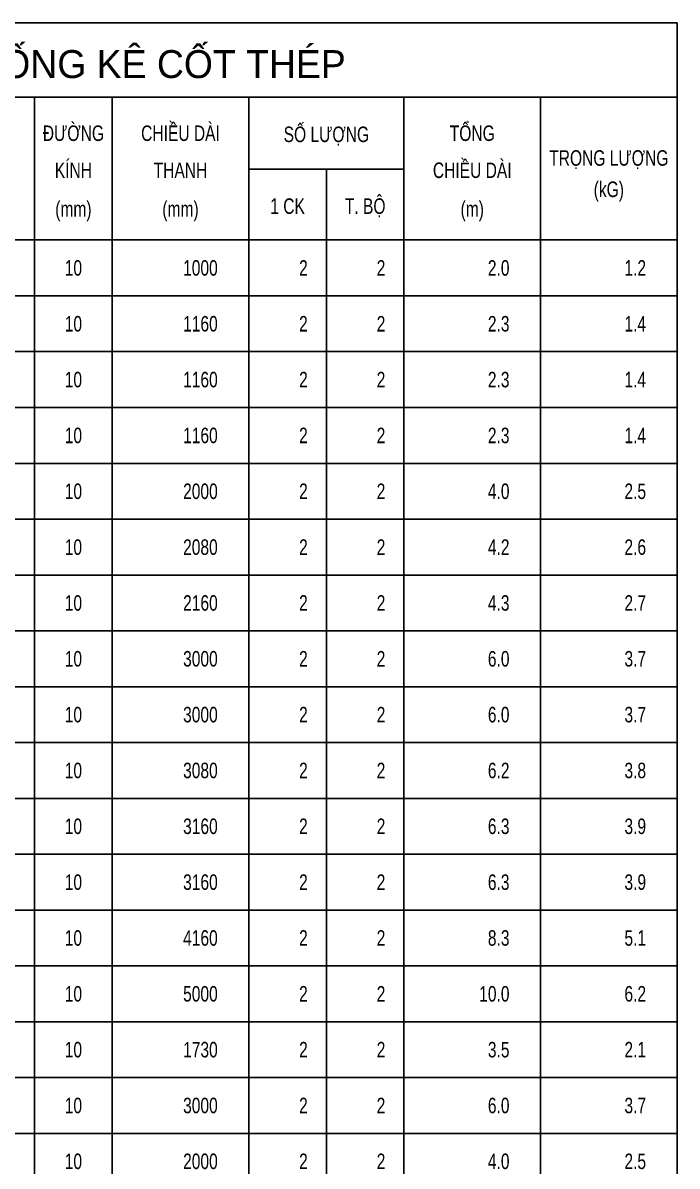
# Model space of a CAD drawing. Header units: inches. Extents: x -3538 to 66114, y -2541134 to 4288.
# Drawn here: x -1111 to -1005.7, y 259.5 to 443.8 of the extents above; entities that cross this region are included whole.
import ezdxf
from ezdxf.enums import TextEntityAlignment as Align

# ---------------------------------------------------------------- set-up
doc = ezdxf.new("R2010")
doc.units = ezdxf.units.IN
doc.header["$MEASUREMENT"] = 0
for name, color, linetype in [('KCS_TEXT_TK', 2, 'Continuous'), ('KCS_THONGKE', 5, 'Continuous'), ('KCS_THONGKE_THIN', 5, 'Continuous')]:
    doc.layers.add(name, color=color, linetype=linetype)
doc.styles.add('KCS_BIGTEXT', font='3t-unicode.shx', dxfattribs={"width": 0.75})
doc.styles.add('KCS_SMTEXT', font='3t-unicode.shx', dxfattribs={"width": 0.7})

# ---------------------------------------------------------------- blocks, each defined once
blk = doc.blocks.new('TK_2')
at = {"layer": 'KCS_TEXT_TK'}
for p, q in [((70.5, 0), (70.5, 9)), ((83, 0), (83, 9)), ((105, 0), (105, 9)), ((117.5, 0), (117.5, 9)), ((130, 0), (130, 9)), ((152, 0), (152, 9)), ((174, 0), (174, 9))]:
    blk.add_line(p, q, dxfattribs=at)
at = {"layer": 'KCS_THONGKE'}
blk.add_line((0, 0), (174, 0), dxfattribs=at)
at = {"layer": 'KCS_TEXT_TK', "style": 'KCS_SMTEXT', "width": 0.75}
for tag, p in [('SH', (5, 4.5)), ('L2', (40.25, 4.5)), ('DK', (76.75, 4.5))]:
    blk.add_attdef(tag, text='', height=2.5, dxfattribs=at).set_placement(p, align=Align.MIDDLE)
for tag, p in [('DAI', (100, 4.5)), ('SL1', (114.5, 4.5)), ('SLA', (127, 4.5)), ('DT', (147, 4.5)), ('TL', (169, 4.5))]:
    blk.add_attdef(tag, text='', height=2.5, dxfattribs=at).set_placement(p, align=Align.MIDDLE_RIGHT)
blk = doc.blocks.new('TK_3')
at = {"layer": 'KCS_TEXT_TK'}
for p, q in [((70.5, 0), (70.5, 9)), ((83, 0), (83, 9)), ((105, 0), (105, 9)), ((117.5, 0), (117.5, 9)), ((130, 0), (130, 9)), ((152, 0), (152, 9)), ((174, 0), (174, 9))]:
    blk.add_line(p, q, dxfattribs=at)
at = {"layer": 'KCS_THONGKE'}
blk.add_line((174, 0), (0, 0), dxfattribs=at)
at = {"layer": 'KCS_TEXT_TK', "style": 'KCS_SMTEXT', "width": 0.75}
for tag, p in [('SH', (5, 4.5)), ('M', (20.67, 6)), ('M', (59.83, 6)), ('DK', (76.75, 4.5)), ('L2', (40.25, 4.08))]:
    blk.add_attdef(tag, text='', height=2.5, dxfattribs=at).set_placement(p, align=Align.MIDDLE)
for tag, p in [('DAI', (100, 4.5)), ('SL1', (114.5, 4.5)), ('SLA', (127, 4.5)), ('DT', (147, 4.5)), ('TL', (169, 4.5))]:
    blk.add_attdef(tag, text='', height=2.5, dxfattribs=at).set_placement(p, align=Align.MIDDLE_RIGHT)
blk = doc.blocks.new('TK_4')
at = {"layer": 'KCS_TEXT_TK'}
for p, q in [((70.5, 0), (70.5, 9)), ((83, 0), (83, 9)), ((105, 0), (105, 9)), ((117.5, 0), (117.5, 9)), ((130, 0), (130, 9)), ((152, 0), (152, 9)), ((174, 0), (174, 9))]:
    blk.add_line(p, q, dxfattribs=at)
at = {"layer": 'KCS_THONGKE'}
blk.add_line((0, 0), (174, 0), dxfattribs=at)
at = {"layer": 'KCS_TEXT_TK', "style": 'KCS_SMTEXT', "width": 0.75}
for tag, p in [('SH', (5, 4.5)), ('M', (29.67, 6)), ('L2', (40.25, 4.5)), ('M', (50.83, 6)), ('DK', (76.75, 4.5))]:
    blk.add_attdef(tag, text='', height=2.5, dxfattribs=at).set_placement(p, align=Align.MIDDLE)
for tag, p in [('DAI', (100, 4.5)), ('SL1', (114.5, 4.5)), ('SLA', (127, 4.5)), ('DT', (147, 4.5)), ('TL', (169, 4.5))]:
    blk.add_attdef(tag, text='', height=2.5, dxfattribs=at).set_placement(p, align=Align.MIDDLE_RIGHT)
blk = doc.blocks.new('TK_5')
at = {"layer": 'KCS_TEXT_TK'}
for p, q in [((70.5, 0), (70.5, 9)), ((83, 0), (83, 9)), ((105, 0), (105, 9)), ((117.5, 0), (117.5, 9)), ((130, 0), (130, 9)), ((152, 0), (152, 9)), ((174, 0), (174, 9))]:
    blk.add_line(p, q, dxfattribs=at)
at = {"layer": 'KCS_THONGKE'}
blk.add_line((0, 0), (174, 0), dxfattribs=at)
at = {"layer": 'KCS_TEXT_TK', "style": 'KCS_SMTEXT', "width": 0.75}
for tag, p in [('L2', (40.25, 6.17)), ('SH', (5, 4.5)), ('DK', (76.75, 4.5))]:
    blk.add_attdef(tag, text='', height=2.5, dxfattribs=at).set_placement(p, align=Align.MIDDLE)
blk.add_attdef('M', text='', height=2.5, dxfattribs=at).set_placement((53.25, 4.42), align=Align.MIDDLE_LEFT)
for tag, p in [('DAI', (100, 4.5)), ('SL1', (114.5, 4.5)), ('SLA', (127, 4.5)), ('DT', (147, 4.5)), ('TL', (169, 4.5)), ('M', (27.25, 2.92))]:
    blk.add_attdef(tag, text='', height=2.5, dxfattribs=at).set_placement(p, align=Align.MIDDLE_RIGHT)
blk = doc.blocks.new('TK_6')
at = {"layer": 'KCS_TEXT_TK'}
for p, q in [((70.5, 0), (70.5, 9)), ((83, 0), (83, 9)), ((105, 0), (105, 9)), ((117.5, 0), (117.5, 9)), ((130, 0), (130, 9)), ((152, 0), (152, 9)), ((174, 0), (174, 9))]:
    blk.add_line(p, q, dxfattribs=at)
at = {"layer": 'KCS_THONGKE'}
blk.add_line((0, 0), (174, 0), dxfattribs=at)
at = {"layer": 'KCS_TEXT_TK', "style": 'KCS_SMTEXT', "width": 0.75}
for tag, p in [('SH', (5, 4.5)), ('L2', (40.25, 4.5)), ('DK', (76.75, 4.5))]:
    blk.add_attdef(tag, text='', height=2.5, dxfattribs=at).set_placement(p, align=Align.MIDDLE)
for tag, p in [('L1', (20.98, 4.5)), ('DAI', (100, 4.5)), ('SL1', (114.5, 4.5)), ('SLA', (127, 4.5)), ('DT', (147, 4.5)), ('TL', (169, 4.5))]:
    blk.add_attdef(tag, text='', height=2.5, dxfattribs=at).set_placement(p, align=Align.MIDDLE_RIGHT)
blk = doc.blocks.new('TK_7')
at = {"layer": 'KCS_TEXT_TK'}
for p, q in [((70.5, 0), (70.5, 9)), ((83, 0), (83, 9)), ((105, 0), (105, 9)), ((117.5, 0), (117.5, 9)), ((130, 0), (130, 9)), ((152, 0), (152, 9)), ((174, 0), (174, 9))]:
    blk.add_line(p, q, dxfattribs=at)
at = {"layer": 'KCS_THONGKE'}
blk.add_line((0, 0), (174, 0), dxfattribs=at)
at = {"layer": 'KCS_TEXT_TK', "style": 'KCS_SMTEXT', "width": 0.75}
for tag, p in [('SH', (5, 4.5)), ('L2', (40.25, 4.5)), ('DK', (76.75, 4.5))]:
    blk.add_attdef(tag, text='', height=2.5, dxfattribs=at).set_placement(p, align=Align.MIDDLE)
for tag, p in [('L1', (20.98, 4.5)), ('DAI', (100, 4.5)), ('SL1', (114.5, 4.5)), ('SLA', (127, 4.5)), ('DT', (147, 4.5)), ('TL', (169, 4.5))]:
    blk.add_attdef(tag, text='', height=2.5, dxfattribs=at).set_placement(p, align=Align.MIDDLE_RIGHT)
blk.add_attdef('M', text='', height=2.5, dxfattribs=at).set_placement((24.25, 2.65), align=Align.MIDDLE_LEFT)
blk = doc.blocks.new('TK_8')
at = {"layer": 'KCS_TEXT_TK'}
for p, q in [((70.5, 0), (70.5, 9)), ((83, 0), (83, 9)), ((105, 0), (105, 9)), ((117.5, 0), (117.5, 9)), ((130, 0), (130, 9)), ((152, 0), (152, 9)), ((174, 0), (174, 9))]:
    blk.add_line(p, q, dxfattribs=at)
at = {"layer": 'KCS_THONGKE'}
blk.add_line((174, 0), (0, 0), dxfattribs=at)
at = {"layer": 'KCS_TEXT_TK', "style": 'KCS_SMTEXT', "width": 0.75}
for tag, p in [('SH', (5, 4.5)), ('L2', (40.25, 4.5)), ('DK', (76.75, 4.5))]:
    blk.add_attdef(tag, text='', height=2.5, dxfattribs=at).set_placement(p, align=Align.MIDDLE)
for tag, p in [('L1', (20.98, 4.5)), ('DAI', (100, 4.5)), ('SL1', (114.5, 4.5)), ('SLA', (127, 4.5)), ('DT', (147, 4.5)), ('TL', (169, 4.5))]:
    blk.add_attdef(tag, text='', height=2.5, dxfattribs=at).set_placement(p, align=Align.MIDDLE_RIGHT)
blk.add_attdef('M', text='', height=2.5, dxfattribs=at).set_placement((24.63, 2.65), align=Align.MIDDLE_LEFT)
blk.add_attdef('M', text='', height=2.5, dxfattribs=at).set_placement((57.58, 3), align=Align.MIDDLE_CENTER)
blk = doc.blocks.new('TK_9')
at = {"layer": 'KCS_TEXT_TK'}
for p, q in [((70.5, 0), (70.5, 9)), ((83, 0), (83, 9)), ((105, 0), (105, 9)), ((117.5, 0), (117.5, 9)), ((130, 0), (130, 9)), ((152, 0), (152, 9)), ((174, 0), (174, 9))]:
    blk.add_line(p, q, dxfattribs=at)
at = {"layer": 'KCS_THONGKE'}
blk.add_line((174, 0), (0, 0), dxfattribs=at)
at = {"layer": 'KCS_TEXT_TK', "style": 'KCS_SMTEXT', "width": 0.75}
for tag, p in [('SH', (5, 4.5)), ('L2', (40.25, 4.5)), ('DK', (76.75, 4.5))]:
    blk.add_attdef(tag, text='', height=2.5, dxfattribs=at).set_placement(p, align=Align.MIDDLE)
for tag, p in [('L1', (20.98, 4.5)), ('DAI', (100, 4.5)), ('SL1', (114.5, 4.5)), ('SLA', (127, 4.5)), ('DT', (147, 4.5)), ('TL', (169, 4.5))]:
    blk.add_attdef(tag, text='', height=2.5, dxfattribs=at).set_placement(p, align=Align.MIDDLE_RIGHT)
blk.add_attdef('L3', text='', height=2.5, dxfattribs=at).set_placement((59.31, 4.5), align=Align.MIDDLE_LEFT)
blk = doc.blocks.new('TK_10')
at = {"layer": 'KCS_TEXT_TK'}
for p, q in [((70.5, 0), (70.5, 9)), ((83, 0), (83, 9)), ((105, 0), (105, 9)), ((117.5, 0), (117.5, 9)), ((130, 0), (130, 9)), ((152, 0), (152, 9)), ((174, 0), (174, 9))]:
    blk.add_line(p, q, dxfattribs=at)
at = {"layer": 'KCS_THONGKE'}
blk.add_line((0, 0), (174, 0), dxfattribs=at)
at = {"layer": 'KCS_TEXT_TK', "style": 'KCS_SMTEXT', "width": 0.75}
for tag, p in [('SH', (5, 4.5)), ('L2', (40.25, 4.5)), ('DK', (76.75, 4.5))]:
    blk.add_attdef(tag, text='', height=2.5, dxfattribs=at).set_placement(p, align=Align.MIDDLE)
for tag, p in [('L1', (29.98, 4.5)), ('DAI', (100, 4.5)), ('SL1', (114.5, 4.5)), ('SLA', (127, 4.5)), ('DT', (147, 4.5)), ('TL', (169, 4.5))]:
    blk.add_attdef(tag, text='', height=2.5, dxfattribs=at).set_placement(p, align=Align.MIDDLE_RIGHT)
blk.add_attdef('L3', text='', height=2.5, dxfattribs=at).set_placement((50.31, 4.5), align=Align.MIDDLE_LEFT)
blk = doc.blocks.new('TK_11')
at = {"layer": 'KCS_TEXT_TK'}
for p, q in [((70.5, 0), (70.5, 9)), ((83, 0), (83, 9)), ((105, 0), (105, 9)), ((117.5, 0), (117.5, 9)), ((130, 0), (130, 9)), ((152, 0), (152, 9)), ((174, 0), (174, 9))]:
    blk.add_line(p, q, dxfattribs=at)
at = {"layer": 'KCS_THONGKE'}
blk.add_line((174, 0), (0, 0), dxfattribs=at)
at = {"layer": 'KCS_TEXT_TK', "style": 'KCS_SMTEXT', "width": 0.75}
for tag, p in [('SH', (5, 4.5)), ('L2', (40.25, 4.5)), ('DK', (76.75, 4.5))]:
    blk.add_attdef(tag, text='', height=2.5, dxfattribs=at).set_placement(p, align=Align.MIDDLE)
for tag, p in [('L1', (17.97, 4.5)), ('DAI', (100, 4.5)), ('SL1', (114.5, 4.5)), ('SLA', (127, 4.5)), ('DT', (147, 4.5)), ('TL', (169, 4.5))]:
    blk.add_attdef(tag, text='', height=2.5, dxfattribs=at).set_placement(p, align=Align.MIDDLE_RIGHT)
for tag, p in [('L3', (62.31, 4.5)), ('M', (21.63, 2.65))]:
    blk.add_attdef(tag, text='', height=2.5, dxfattribs=at).set_placement(p, align=Align.MIDDLE_LEFT)
blk = doc.blocks.new('TK_12')
at = {"layer": 'KCS_TEXT_TK'}
for p, q in [((70.5, 0), (70.5, 9)), ((83, 0), (83, 9)), ((105, 0), (105, 9)), ((117.5, 0), (117.5, 9)), ((130, 0), (130, 9)), ((152, 0), (152, 9)), ((174, 0), (174, 9))]:
    blk.add_line(p, q, dxfattribs=at)
at = {"layer": 'KCS_THONGKE'}
blk.add_line((174, 0), (0, 0), dxfattribs=at)
at = {"layer": 'KCS_TEXT_TK', "style": 'KCS_SMTEXT', "width": 0.75}
for tag, p in [('SH', (5, 4.5)), ('L2', (40.25, 4.5)), ('DK', (76.75, 4.5))]:
    blk.add_attdef(tag, text='', height=2.5, dxfattribs=at).set_placement(p, align=Align.MIDDLE)
for tag, p in [('L1', (17.97, 4.5)), ('DAI', (100, 4.5)), ('SL1', (114.5, 4.5)), ('SLA', (127, 4.5)), ('DT', (147, 4.5)), ('TL', (169, 4.5)), ('M', (58.58, 2.65))]:
    blk.add_attdef(tag, text='', height=2.5, dxfattribs=at).set_placement(p, align=Align.MIDDLE_RIGHT)
for tag, p in [('L3', (62.31, 4.5)), ('M', (21.63, 2.65))]:
    blk.add_attdef(tag, text='', height=2.5, dxfattribs=at).set_placement(p, align=Align.MIDDLE_LEFT)
blk = doc.blocks.new('TK_13')
at = {"layer": 'KCS_TEXT_TK'}
for p, q in [((70.5, 0), (70.5, 9)), ((83, 0), (83, 9)), ((105, 0), (105, 9)), ((117.5, 0), (117.5, 9)), ((130, 0), (130, 9)), ((152, 0), (152, 9)), ((174, 0), (174, 9))]:
    blk.add_line(p, q, dxfattribs=at)
at = {"layer": 'KCS_THONGKE'}
blk.add_line((174, 0), (0, 0), dxfattribs=at)
at = {"layer": 'KCS_TEXT_TK', "style": 'KCS_SMTEXT', "width": 0.75}
for tag, p in [('SH', (5, 4.5)), ('L2', (40.25, 4.5)), ('DK', (76.75, 4.5))]:
    blk.add_attdef(tag, text='', height=2.5, dxfattribs=at).set_placement(p, align=Align.MIDDLE)
for tag, p in [('L1', (25.47, 4.5)), ('DAI', (100, 4.5)), ('SL1', (114.5, 4.5)), ('SLA', (127, 4.5)), ('DT', (147, 4.5)), ('TL', (169, 4.5))]:
    blk.add_attdef(tag, text='', height=2.5, dxfattribs=at).set_placement(p, align=Align.MIDDLE_RIGHT)
blk.add_attdef('M', text='', height=2.5, dxfattribs=at).set_placement((55.25, 4.5), align=Align.MIDDLE_LEFT)
blk = doc.blocks.new('TK_14')
at = {"layer": 'KCS_TEXT_TK'}
for p, q in [((70.5, 0), (70.5, 9)), ((83, 0), (83, 9)), ((105, 0), (105, 9)), ((117.5, 0), (117.5, 9)), ((130, 0), (130, 9)), ((152, 0), (152, 9)), ((174, 0), (174, 9))]:
    blk.add_line(p, q, dxfattribs=at)
at = {"layer": 'KCS_THONGKE'}
blk.add_line((174, 0), (0, 0), dxfattribs=at)
at = {"layer": 'KCS_TEXT_TK', "style": 'KCS_SMTEXT', "width": 0.75}
for tag, p in [('SH', (5, 4.5)), ('L2', (40.25, 4.5)), ('DK', (76.75, 4.5))]:
    blk.add_attdef(tag, text='', height=2.5, dxfattribs=at).set_placement(p, align=Align.MIDDLE)
for tag, p in [('L1', (25.47, 4.5)), ('DAI', (100, 4.5)), ('SL1', (114.5, 4.5)), ('SLA', (127, 4.5)), ('DT', (147, 4.5)), ('TL', (169, 4.5))]:
    blk.add_attdef(tag, text='', height=2.5, dxfattribs=at).set_placement(p, align=Align.MIDDLE_RIGHT)
blk.add_attdef('M', text='', height=2.5, dxfattribs=at).set_placement((55.25, 4.5), align=Align.MIDDLE_LEFT)
blk = doc.blocks.new('TK_15')
at = {"layer": 'KCS_TEXT_TK'}
for p, q in [((70.5, 0), (70.5, 9)), ((83, 0), (83, 9)), ((105, 0), (105, 9)), ((117.5, 0), (117.5, 9)), ((130, 0), (130, 9)), ((152, 0), (152, 9)), ((174, 0), (174, 9))]:
    blk.add_line(p, q, dxfattribs=at)
at = {"layer": 'KCS_THONGKE'}
blk.add_line((174, 0), (0, 0), dxfattribs=at)
at = {"layer": 'KCS_TEXT_TK', "style": 'KCS_SMTEXT', "width": 0.75}
for tag, p in [('SH', (5, 4.5)), ('L2', (40.25, 4.5)), ('DK', (76.75, 4.5))]:
    blk.add_attdef(tag, text='', height=2.5, dxfattribs=at).set_placement(p, align=Align.MIDDLE)
for tag, p in [('L1', (25.47, 4.5)), ('DAI', (100, 4.5)), ('SL1', (114.5, 4.5)), ('SLA', (127, 4.5)), ('DT', (147, 4.5)), ('TL', (169, 4.5))]:
    blk.add_attdef(tag, text='', height=2.5, dxfattribs=at).set_placement(p, align=Align.MIDDLE_RIGHT)
blk.add_attdef('L3', text='', height=2.5, dxfattribs=at).set_placement((56.81, 5.99), align=Align.MIDDLE_LEFT)
blk = doc.blocks.new('TK_16')
at = {"layer": 'KCS_TEXT_TK'}
for p, q in [((70.5, 0), (70.5, 9)), ((83, 0), (83, 9)), ((105, 0), (105, 9)), ((117.5, 0), (117.5, 9)), ((130, 0), (130, 9)), ((152, 0), (152, 9)), ((174, 0), (174, 9))]:
    blk.add_line(p, q, dxfattribs=at)
at = {"layer": 'KCS_THONGKE'}
blk.add_line((174, 0), (0, 0), dxfattribs=at)
at = {"layer": 'KCS_TEXT_TK', "style": 'KCS_SMTEXT', "width": 0.75}
for tag, p in [('SH', (5, 4.5)), ('DK', (76.75, 4.5))]:
    blk.add_attdef(tag, text='', height=2.5, dxfattribs=at).set_placement(p, align=Align.MIDDLE)
for tag, p in [('D', (35.62, 4.8)), ('DAI', (100, 4.5)), ('SL1', (114.5, 4.5)), ('SLA', (127, 4.5)), ('DT', (147, 4.5)), ('TL', (169, 4.5))]:
    blk.add_attdef(tag, text='', height=2.5, dxfattribs=at).set_placement(p, align=Align.MIDDLE_RIGHT)
blk.add_attdef('M', text='', height=2.5, dxfattribs=at).set_placement((45.28, 4.8), align=Align.MIDDLE_LEFT)
blk = doc.blocks.new('TK_17')
at = {"layer": 'KCS_TEXT_TK'}
for p, q in [((70.5, 0), (70.5, 9)), ((83, 0), (83, 9)), ((105, 0), (105, 9)), ((117.5, 0), (117.5, 9)), ((130, 0), (130, 9)), ((152, 0), (152, 9)), ((174, 0), (174, 9))]:
    blk.add_line(p, q, dxfattribs=at)
at = {"layer": 'KCS_THONGKE'}
blk.add_line((174, 0), (0, 0), dxfattribs=at)
at = {"layer": 'KCS_TEXT_TK', "style": 'KCS_SMTEXT', "width": 0.75}
blk.add_attdef('L3', text='', height=2.5, rotation=341.4087, dxfattribs=at).set_placement((53.72, 6.16), align=Align.MIDDLE)
for tag, p in [('SH', (5, 4.5)), ('L2', (32.82, 4.5)), ('DK', (76.75, 4.5))]:
    blk.add_attdef(tag, text='', height=2.5, dxfattribs=at).set_placement(p, align=Align.MIDDLE)
for tag, p in [('L1', (20.57, 4.5)), ('DAI', (100, 4.5)), ('SL1', (114.5, 4.5)), ('SLA', (127, 4.5)), ('DT', (147, 4.5)), ('TL', (169, 4.5))]:
    blk.add_attdef(tag, text='', height=2.5, dxfattribs=at).set_placement(p, align=Align.MIDDLE_RIGHT)
blk = doc.blocks.new('TK_18')
at = {"layer": 'KCS_TEXT_TK'}
for p, q in [((70.5, 0), (70.5, 9)), ((83, 0), (83, 9)), ((105, 0), (105, 9)), ((117.5, 0), (117.5, 9)), ((130, 0), (130, 9)), ((152, 0), (152, 9)), ((174, 0), (174, 9))]:
    blk.add_line(p, q, dxfattribs=at)
at = {"layer": 'KCS_TEXT_TK', "style": 'KCS_SMTEXT', "width": 0.75}
blk.add_attdef('L1', text='', height=2.5, rotation=333.4352, dxfattribs=at).set_placement((29.26, 6.04), align=Align.MIDDLE)
for tag, p in [('SH', (5, 4.5)), ('DK', (76.75, 4.5)), ('L2', (45.25, 4.25))]:
    blk.add_attdef(tag, text='', height=2.5, dxfattribs=at).set_placement(p, align=Align.MIDDLE)
for tag, p in [('DAI', (100, 4.5)), ('SL1', (114.5, 4.5)), ('SLA', (127, 4.5)), ('DT', (147, 4.5)), ('TL', (169, 4.5))]:
    blk.add_attdef(tag, text='', height=2.5, dxfattribs=at).set_placement(p, align=Align.MIDDLE_RIGHT)
blk = doc.blocks.new('THONGKE_TITLE')
at = {"layer": 'KCS_TEXT_TK'}
for p, q in [((0, 0), (189, 0)), ((189, 0), (189, -35)), ((0, -12), (189, -12)), ((85.5, -12), (85.5, -35)), ((98, -12), (98, -35)), ((120, -12), (120, -35)), ((145, -12), (145, -35)), ((167, -12), (167, -35)), ((120, -23.56), (145, -23.56)), ((132.5, -23.56), (132.5, -35)), ((0, -35), (189, -35))]:
    blk.add_line(p, q, dxfattribs=at)
at = {"layer": 'KCS_TEXT_TK', "color": 4, "style": 'KCS_BIGTEXT'}
blk.add_text('BẢNG THỐNG KÊ CỐT THÉP', height=4.5, dxfattribs=at).set_placement((94.5, -6), align=Align.MIDDLE)
at = {"layer": 'KCS_TEXT_TK', "style": 'KCS_SMTEXT', "width": 0.75}
for s, p in [('ĐƯỜNG', (91.75, -19.04)), ('CHIỀU DÀI', (109, -19.04)), ('SỐ LƯỢNG', (132.5, -19.22)), ('TỔNG', (156, -19.04)), ('KÍNH', (91.75, -25.01)), ('CHIỀU DÀI', (156, -25.01)), ('TRỌNG LƯỢNG', (178, -23.03)), ('THANH', (109, -25.01)), ('(kG)', (178, -28.08)), ('T. BỘ', (138.75, -30.79)), ('(mm)', (91.75, -31.24)), ('(mm)', (109, -31.24)), ('1 CK', (126.25, -30.79)), ('(m)', (156, -31.24))]:
    blk.add_text(s, height=2.5, dxfattribs=at).set_placement(p, align=Align.CENTER)

msp = doc.modelspace()

# ---------------------------------------------------------------- linework, layer by layer
at = {"layer": 'KCS_THONGKE'}
msp.add_line((-1194.66, 408.78), (-1005.66, 408.78), dxfattribs=at)
at = {"layer": 'KCS_THONGKE', "color": 38}
for p, q in [((-1109.16, 408.78), (-1109.16, -302.22)), ((-1096.66, 408.78), (-1096.66, -302.22)), ((-1074.66, 408.78), (-1074.66, -302.22)), ((-1062.16, 408.78), (-1062.16, -302.22)), ((-1049.66, 408.78), (-1049.66, -302.22)), ((-1027.66, 408.78), (-1027.66, -302.22)), ((-1005.66, 408.78), (-1005.66, -302.22))]:
    msp.add_line(p, q, dxfattribs=at)
at = {"layer": 'KCS_THONGKE_THIN', "color": 38}
for p, q in [((-1109.16, 399.78), (-1005.66, 399.78)), ((-1109.16, 399.78), (-1005.66, 399.78)), ((-1109.16, 390.78), (-1005.66, 390.78)), ((-1109.16, 381.78), (-1005.66, 381.78)), ((-1109.16, 372.78), (-1005.66, 372.78)), ((-1109.16, 363.78), (-1005.66, 363.78)), ((-1109.16, 354.78), (-1005.66, 354.78)), ((-1109.16, 345.78), (-1005.66, 345.78)), ((-1109.16, 336.78), (-1005.66, 336.78)), ((-1109.16, 327.78), (-1005.66, 327.78)), ((-1109.16, 318.78), (-1005.66, 318.78)), ((-1109.16, 309.78), (-1005.66, 309.78)), ((-1109.16, 300.78), (-1005.66, 300.78)), ((-1109.16, 291.78), (-1005.66, 291.78)), ((-1109.16, 282.78), (-1005.66, 282.78)), ((-1109.16, 273.78), (-1005.66, 273.78)), ((-1109.16, 264.78), (-1005.66, 264.78))]:
    msp.add_line(p, q, dxfattribs=at)

# ---------------------------------------------------------------- block references
msp.add_blockref('THONGKE_TITLE', (-1194.66, 443.78))
ref = msp.add_blockref('TK_2', (-1179.66, 399.78))
ref.add_attrib('TL', '1.2', dxfattribs={"layer": 'KCS_THONGKE', "height": 2.5, "style": 'KCS_SMTEXT', "width": 0.75}).set_placement((-1010.66, 404.28), align=Align.MIDDLE_RIGHT)
ref.add_attrib('DT', '2.0', dxfattribs={"layer": 'KCS_THONGKE', "height": 2.5, "style": 'KCS_SMTEXT', "width": 0.75}).set_placement((-1032.66, 404.28), align=Align.MIDDLE_RIGHT)
ref.add_attrib('SLA', '2', dxfattribs={"layer": 'KCS_THONGKE', "height": 2.5, "style": 'KCS_SMTEXT', "width": 0.75}).set_placement((-1052.66, 404.28), align=Align.MIDDLE_RIGHT)
ref.add_attrib('SL1', '2', dxfattribs={"layer": 'KCS_THONGKE', "height": 2.5, "style": 'KCS_SMTEXT', "width": 0.75}).set_placement((-1065.16, 404.28), align=Align.MIDDLE_RIGHT)
ref.add_attrib('DAI', '1000', dxfattribs={"layer": 'KCS_THONGKE', "height": 2.5, "style": 'KCS_SMTEXT', "width": 0.75}).set_placement((-1079.66, 404.28), align=Align.MIDDLE_RIGHT)
ref.add_attrib('DK', '10', dxfattribs={"layer": 'KCS_THONGKE', "height": 2.5, "style": 'KCS_SMTEXT', "width": 0.75}).set_placement((-1102.91, 404.28), align=Align.MIDDLE)
ref = msp.add_blockref('TK_3', (-1179.66, 390.78))
ref.add_attrib('DK', '10', dxfattribs={"layer": 'KCS_THONGKE', "height": 2.5, "style": 'KCS_SMTEXT', "width": 0.75}).set_placement((-1102.91, 395.28), align=Align.MIDDLE)
ref.add_attrib('DAI', '1160', dxfattribs={"layer": 'KCS_THONGKE', "height": 2.5, "style": 'KCS_SMTEXT', "width": 0.75}).set_placement((-1079.66, 395.28), align=Align.MIDDLE_RIGHT)
ref.add_attrib('SL1', '2', dxfattribs={"layer": 'KCS_THONGKE', "height": 2.5, "style": 'KCS_SMTEXT', "width": 0.75}).set_placement((-1065.16, 395.28), align=Align.MIDDLE_RIGHT)
ref.add_attrib('SLA', '2', dxfattribs={"layer": 'KCS_THONGKE', "height": 2.5, "style": 'KCS_SMTEXT', "width": 0.75}).set_placement((-1052.66, 395.28), align=Align.MIDDLE_RIGHT)
ref.add_attrib('DT', '2.3', dxfattribs={"layer": 'KCS_THONGKE', "height": 2.5, "style": 'KCS_SMTEXT', "width": 0.75}).set_placement((-1032.66, 395.28), align=Align.MIDDLE_RIGHT)
ref.add_attrib('TL', '1.4', dxfattribs={"layer": 'KCS_THONGKE', "height": 2.5, "style": 'KCS_SMTEXT', "width": 0.75}).set_placement((-1010.66, 395.28), align=Align.MIDDLE_RIGHT)
ref = msp.add_blockref('TK_4', (-1179.66, 381.78))
ref.add_attrib('DK', '10', dxfattribs={"layer": 'KCS_THONGKE', "height": 2.5, "style": 'KCS_SMTEXT', "width": 0.75}).set_placement((-1102.91, 386.28), align=Align.MIDDLE)
ref.add_attrib('SL1', '2', dxfattribs={"layer": 'KCS_THONGKE', "height": 2.5, "style": 'KCS_SMTEXT', "width": 0.75}).set_placement((-1065.16, 386.28), align=Align.MIDDLE_RIGHT)
ref.add_attrib('DAI', '1160', dxfattribs={"layer": 'KCS_THONGKE', "height": 2.5, "style": 'KCS_SMTEXT', "width": 0.75}).set_placement((-1079.66, 386.28), align=Align.MIDDLE_RIGHT)
ref.add_attrib('DT', '2.3', dxfattribs={"layer": 'KCS_THONGKE', "height": 2.5, "style": 'KCS_SMTEXT', "width": 0.75}).set_placement((-1032.66, 386.28), align=Align.MIDDLE_RIGHT)
ref.add_attrib('SLA', '2', dxfattribs={"layer": 'KCS_THONGKE', "height": 2.5, "style": 'KCS_SMTEXT', "width": 0.75}).set_placement((-1052.66, 386.28), align=Align.MIDDLE_RIGHT)
ref.add_attrib('TL', '1.4', dxfattribs={"layer": 'KCS_THONGKE', "height": 2.5, "style": 'KCS_SMTEXT', "width": 0.75}).set_placement((-1010.66, 386.28), align=Align.MIDDLE_RIGHT)
ref = msp.add_blockref('TK_5', (-1179.66, 372.78))
ref.add_attrib('DK', '10', dxfattribs={"layer": 'KCS_THONGKE', "height": 2.5, "style": 'KCS_SMTEXT', "width": 0.75}).set_placement((-1102.91, 377.28), align=Align.MIDDLE)
ref.add_attrib('DAI', '1160', dxfattribs={"layer": 'KCS_THONGKE', "height": 2.5, "style": 'KCS_SMTEXT', "width": 0.75}).set_placement((-1079.66, 377.28), align=Align.MIDDLE_RIGHT)
ref.add_attrib('SL1', '2', dxfattribs={"layer": 'KCS_THONGKE', "height": 2.5, "style": 'KCS_SMTEXT', "width": 0.75}).set_placement((-1065.16, 377.28), align=Align.MIDDLE_RIGHT)
ref.add_attrib('SLA', '2', dxfattribs={"layer": 'KCS_THONGKE', "height": 2.5, "style": 'KCS_SMTEXT', "width": 0.75}).set_placement((-1052.66, 377.28), align=Align.MIDDLE_RIGHT)
ref.add_attrib('DT', '2.3', dxfattribs={"layer": 'KCS_THONGKE', "height": 2.5, "style": 'KCS_SMTEXT', "width": 0.75}).set_placement((-1032.66, 377.28), align=Align.MIDDLE_RIGHT)
ref.add_attrib('TL', '1.4', dxfattribs={"layer": 'KCS_THONGKE', "height": 2.5, "style": 'KCS_SMTEXT', "width": 0.75}).set_placement((-1010.66, 377.28), align=Align.MIDDLE_RIGHT)
ref = msp.add_blockref('TK_6', (-1179.66, 363.78))
ref.add_attrib('DAI', '2000', dxfattribs={"layer": 'KCS_THONGKE', "height": 2.5, "style": 'KCS_SMTEXT', "width": 0.75}).set_placement((-1079.66, 368.28), align=Align.MIDDLE_RIGHT)
ref.add_attrib('DK', '10', dxfattribs={"layer": 'KCS_THONGKE', "height": 2.5, "style": 'KCS_SMTEXT', "width": 0.75}).set_placement((-1102.91, 368.28), align=Align.MIDDLE)
ref.add_attrib('SL1', '2', dxfattribs={"layer": 'KCS_THONGKE', "height": 2.5, "style": 'KCS_SMTEXT', "width": 0.75}).set_placement((-1065.16, 368.28), align=Align.MIDDLE_RIGHT)
ref.add_attrib('SLA', '2', dxfattribs={"layer": 'KCS_THONGKE', "height": 2.5, "style": 'KCS_SMTEXT', "width": 0.75}).set_placement((-1052.66, 368.28), align=Align.MIDDLE_RIGHT)
ref.add_attrib('TL', '2.5', dxfattribs={"layer": 'KCS_THONGKE', "height": 2.5, "style": 'KCS_SMTEXT', "width": 0.75}).set_placement((-1010.66, 368.28), align=Align.MIDDLE_RIGHT)
ref.add_attrib('DT', '4.0', dxfattribs={"layer": 'KCS_THONGKE', "height": 2.5, "style": 'KCS_SMTEXT', "width": 0.75}).set_placement((-1032.66, 368.28), align=Align.MIDDLE_RIGHT)
ref = msp.add_blockref('TK_7', (-1179.66, 354.78))
ref.add_attrib('DAI', '2080', dxfattribs={"layer": 'KCS_THONGKE', "height": 2.5, "style": 'KCS_SMTEXT', "width": 0.75}).set_placement((-1079.66, 359.28), align=Align.MIDDLE_RIGHT)
ref.add_attrib('DK', '10', dxfattribs={"layer": 'KCS_THONGKE', "height": 2.5, "style": 'KCS_SMTEXT', "width": 0.75}).set_placement((-1102.91, 359.28), align=Align.MIDDLE)
ref.add_attrib('SLA', '2', dxfattribs={"layer": 'KCS_THONGKE', "height": 2.5, "style": 'KCS_SMTEXT', "width": 0.75}).set_placement((-1052.66, 359.28), align=Align.MIDDLE_RIGHT)
ref.add_attrib('SL1', '2', dxfattribs={"layer": 'KCS_THONGKE', "height": 2.5, "style": 'KCS_SMTEXT', "width": 0.75}).set_placement((-1065.16, 359.28), align=Align.MIDDLE_RIGHT)
ref.add_attrib('DT', '4.2', dxfattribs={"layer": 'KCS_THONGKE', "height": 2.5, "style": 'KCS_SMTEXT', "width": 0.75}).set_placement((-1032.66, 359.28), align=Align.MIDDLE_RIGHT)
ref.add_attrib('TL', '2.6', dxfattribs={"layer": 'KCS_THONGKE', "height": 2.5, "style": 'KCS_SMTEXT', "width": 0.75}).set_placement((-1010.66, 359.28), align=Align.MIDDLE_RIGHT)
ref = msp.add_blockref('TK_8', (-1179.66, 345.78))
ref.add_attrib('SLA', '2', dxfattribs={"layer": 'KCS_THONGKE', "height": 2.5, "style": 'KCS_SMTEXT', "width": 0.75}).set_placement((-1052.66, 350.28), align=Align.MIDDLE_RIGHT)
ref.add_attrib('SL1', '2', dxfattribs={"layer": 'KCS_THONGKE', "height": 2.5, "style": 'KCS_SMTEXT', "width": 0.75}).set_placement((-1065.16, 350.28), align=Align.MIDDLE_RIGHT)
ref.add_attrib('DAI', '2160', dxfattribs={"layer": 'KCS_THONGKE', "height": 2.5, "style": 'KCS_SMTEXT', "width": 0.75}).set_placement((-1079.66, 350.28), align=Align.MIDDLE_RIGHT)
ref.add_attrib('DK', '10', dxfattribs={"layer": 'KCS_THONGKE', "height": 2.5, "style": 'KCS_SMTEXT', "width": 0.75}).set_placement((-1102.91, 350.28), align=Align.MIDDLE)
ref.add_attrib('TL', '2.7', dxfattribs={"layer": 'KCS_THONGKE', "height": 2.5, "style": 'KCS_SMTEXT', "width": 0.75}).set_placement((-1010.66, 350.28), align=Align.MIDDLE_RIGHT)
ref.add_attrib('DT', '4.3', dxfattribs={"layer": 'KCS_THONGKE', "height": 2.5, "style": 'KCS_SMTEXT', "width": 0.75}).set_placement((-1032.66, 350.28), align=Align.MIDDLE_RIGHT)
ref = msp.add_blockref('TK_9', (-1179.66, 336.78))
ref.add_attrib('DK', '10', dxfattribs={"layer": 'KCS_THONGKE', "height": 2.5, "style": 'KCS_SMTEXT', "width": 0.75}).set_placement((-1102.91, 341.28), align=Align.MIDDLE)
ref.add_attrib('DAI', '3000', dxfattribs={"layer": 'KCS_THONGKE', "height": 2.5, "style": 'KCS_SMTEXT', "width": 0.75}).set_placement((-1079.66, 341.28), align=Align.MIDDLE_RIGHT)
ref.add_attrib('SL1', '2', dxfattribs={"layer": 'KCS_THONGKE', "height": 2.5, "style": 'KCS_SMTEXT', "width": 0.75}).set_placement((-1065.16, 341.28), align=Align.MIDDLE_RIGHT)
ref.add_attrib('SLA', '2', dxfattribs={"layer": 'KCS_THONGKE', "height": 2.5, "style": 'KCS_SMTEXT', "width": 0.75}).set_placement((-1052.66, 341.28), align=Align.MIDDLE_RIGHT)
ref.add_attrib('DT', '6.0', dxfattribs={"layer": 'KCS_THONGKE', "height": 2.5, "style": 'KCS_SMTEXT', "width": 0.75}).set_placement((-1032.66, 341.28), align=Align.MIDDLE_RIGHT)
ref.add_attrib('TL', '3.7', dxfattribs={"layer": 'KCS_THONGKE', "height": 2.5, "style": 'KCS_SMTEXT', "width": 0.75}).set_placement((-1010.66, 341.28), align=Align.MIDDLE_RIGHT)
ref = msp.add_blockref('TK_10', (-1179.66, 327.78))
ref.add_attrib('SL1', '2', dxfattribs={"layer": 'KCS_THONGKE', "height": 2.5, "style": 'KCS_SMTEXT', "width": 0.75}).set_placement((-1065.16, 332.28), align=Align.MIDDLE_RIGHT)
ref.add_attrib('DAI', '3000', dxfattribs={"layer": 'KCS_THONGKE', "height": 2.5, "style": 'KCS_SMTEXT', "width": 0.75}).set_placement((-1079.66, 332.28), align=Align.MIDDLE_RIGHT)
ref.add_attrib('DK', '10', dxfattribs={"layer": 'KCS_THONGKE', "height": 2.5, "style": 'KCS_SMTEXT', "width": 0.75}).set_placement((-1102.91, 332.28), align=Align.MIDDLE)
ref.add_attrib('TL', '3.7', dxfattribs={"layer": 'KCS_THONGKE', "height": 2.5, "style": 'KCS_SMTEXT', "width": 0.75}).set_placement((-1010.66, 332.28), align=Align.MIDDLE_RIGHT)
ref.add_attrib('DT', '6.0', dxfattribs={"layer": 'KCS_THONGKE', "height": 2.5, "style": 'KCS_SMTEXT', "width": 0.75}).set_placement((-1032.66, 332.28), align=Align.MIDDLE_RIGHT)
ref.add_attrib('SLA', '2', dxfattribs={"layer": 'KCS_THONGKE', "height": 2.5, "style": 'KCS_SMTEXT', "width": 0.75}).set_placement((-1052.66, 332.28), align=Align.MIDDLE_RIGHT)
ref = msp.add_blockref('TK_11', (-1179.66, 318.78))
ref.add_attrib('DK', '10', dxfattribs={"layer": 'KCS_THONGKE', "height": 2.5, "style": 'KCS_SMTEXT', "width": 0.75}).set_placement((-1102.91, 323.28), align=Align.MIDDLE)
ref.add_attrib('DAI', '3080', dxfattribs={"layer": 'KCS_THONGKE', "height": 2.5, "style": 'KCS_SMTEXT', "width": 0.75}).set_placement((-1079.66, 323.28), align=Align.MIDDLE_RIGHT)
ref.add_attrib('SL1', '2', dxfattribs={"layer": 'KCS_THONGKE', "height": 2.5, "style": 'KCS_SMTEXT', "width": 0.75}).set_placement((-1065.16, 323.28), align=Align.MIDDLE_RIGHT)
ref.add_attrib('SLA', '2', dxfattribs={"layer": 'KCS_THONGKE', "height": 2.5, "style": 'KCS_SMTEXT', "width": 0.75}).set_placement((-1052.66, 323.28), align=Align.MIDDLE_RIGHT)
ref.add_attrib('DT', '6.2', dxfattribs={"layer": 'KCS_THONGKE', "height": 2.5, "style": 'KCS_SMTEXT', "width": 0.75}).set_placement((-1032.66, 323.28), align=Align.MIDDLE_RIGHT)
ref.add_attrib('TL', '3.8', dxfattribs={"layer": 'KCS_THONGKE', "height": 2.5, "style": 'KCS_SMTEXT', "width": 0.75}).set_placement((-1010.66, 323.28), align=Align.MIDDLE_RIGHT)
ref = msp.add_blockref('TK_12', (-1179.66, 309.78))
ref.add_attrib('DK', '10', dxfattribs={"layer": 'KCS_THONGKE', "height": 2.5, "style": 'KCS_SMTEXT', "width": 0.75}).set_placement((-1102.91, 314.28), align=Align.MIDDLE)
ref.add_attrib('DAI', '3160', dxfattribs={"layer": 'KCS_THONGKE', "height": 2.5, "style": 'KCS_SMTEXT', "width": 0.75}).set_placement((-1079.66, 314.28), align=Align.MIDDLE_RIGHT)
ref.add_attrib('SL1', '2', dxfattribs={"layer": 'KCS_THONGKE', "height": 2.5, "style": 'KCS_SMTEXT', "width": 0.75}).set_placement((-1065.16, 314.28), align=Align.MIDDLE_RIGHT)
ref.add_attrib('SLA', '2', dxfattribs={"layer": 'KCS_THONGKE', "height": 2.5, "style": 'KCS_SMTEXT', "width": 0.75}).set_placement((-1052.66, 314.28), align=Align.MIDDLE_RIGHT)
ref.add_attrib('DT', '6.3', dxfattribs={"layer": 'KCS_THONGKE', "height": 2.5, "style": 'KCS_SMTEXT', "width": 0.75}).set_placement((-1032.66, 314.28), align=Align.MIDDLE_RIGHT)
ref.add_attrib('TL', '3.9', dxfattribs={"layer": 'KCS_THONGKE', "height": 2.5, "style": 'KCS_SMTEXT', "width": 0.75}).set_placement((-1010.66, 314.28), align=Align.MIDDLE_RIGHT)
ref = msp.add_blockref('TK_13', (-1179.66, 300.78))
ref.add_attrib('DK', '10', dxfattribs={"layer": 'KCS_THONGKE', "height": 2.5, "style": 'KCS_SMTEXT', "width": 0.75}).set_placement((-1102.91, 305.28), align=Align.MIDDLE)
ref.add_attrib('DAI', '3160', dxfattribs={"layer": 'KCS_THONGKE', "height": 2.5, "style": 'KCS_SMTEXT', "width": 0.75}).set_placement((-1079.66, 305.28), align=Align.MIDDLE_RIGHT)
ref.add_attrib('SL1', '2', dxfattribs={"layer": 'KCS_THONGKE', "height": 2.5, "style": 'KCS_SMTEXT', "width": 0.75}).set_placement((-1065.16, 305.28), align=Align.MIDDLE_RIGHT)
ref.add_attrib('SLA', '2', dxfattribs={"layer": 'KCS_THONGKE', "height": 2.5, "style": 'KCS_SMTEXT', "width": 0.75}).set_placement((-1052.66, 305.28), align=Align.MIDDLE_RIGHT)
ref.add_attrib('DT', '6.3', dxfattribs={"layer": 'KCS_THONGKE', "height": 2.5, "style": 'KCS_SMTEXT', "width": 0.75}).set_placement((-1032.66, 305.28), align=Align.MIDDLE_RIGHT)
ref.add_attrib('TL', '3.9', dxfattribs={"layer": 'KCS_THONGKE', "height": 2.5, "style": 'KCS_SMTEXT', "width": 0.75}).set_placement((-1010.66, 305.28), align=Align.MIDDLE_RIGHT)
ref = msp.add_blockref('TK_14', (-1179.66, 291.78))
ref.add_attrib('DK', '10', dxfattribs={"layer": 'KCS_THONGKE', "height": 2.5, "style": 'KCS_SMTEXT', "width": 0.75}).set_placement((-1102.91, 296.28), align=Align.MIDDLE)
ref.add_attrib('DAI', '4160', dxfattribs={"layer": 'KCS_THONGKE', "height": 2.5, "style": 'KCS_SMTEXT', "width": 0.75}).set_placement((-1079.66, 296.28), align=Align.MIDDLE_RIGHT)
ref.add_attrib('SL1', '2', dxfattribs={"layer": 'KCS_THONGKE', "height": 2.5, "style": 'KCS_SMTEXT', "width": 0.75}).set_placement((-1065.16, 296.28), align=Align.MIDDLE_RIGHT)
ref.add_attrib('SLA', '2', dxfattribs={"layer": 'KCS_THONGKE', "height": 2.5, "style": 'KCS_SMTEXT', "width": 0.75}).set_placement((-1052.66, 296.28), align=Align.MIDDLE_RIGHT)
ref.add_attrib('DT', '8.3', dxfattribs={"layer": 'KCS_THONGKE', "height": 2.5, "style": 'KCS_SMTEXT', "width": 0.75}).set_placement((-1032.66, 296.28), align=Align.MIDDLE_RIGHT)
ref.add_attrib('TL', '5.1', dxfattribs={"layer": 'KCS_THONGKE', "height": 2.5, "style": 'KCS_SMTEXT', "width": 0.75}).set_placement((-1010.66, 296.28), align=Align.MIDDLE_RIGHT)
ref = msp.add_blockref('TK_15', (-1179.66, 282.78))
ref.add_attrib('DK', '10', dxfattribs={"layer": 'KCS_THONGKE', "height": 2.5, "style": 'KCS_SMTEXT', "width": 0.75}).set_placement((-1102.91, 287.28), align=Align.MIDDLE)
ref.add_attrib('DAI', '5000', dxfattribs={"layer": 'KCS_THONGKE', "height": 2.5, "style": 'KCS_SMTEXT', "width": 0.75}).set_placement((-1079.66, 287.28), align=Align.MIDDLE_RIGHT)
ref.add_attrib('SL1', '2', dxfattribs={"layer": 'KCS_THONGKE', "height": 2.5, "style": 'KCS_SMTEXT', "width": 0.75}).set_placement((-1065.16, 287.28), align=Align.MIDDLE_RIGHT)
ref.add_attrib('SLA', '2', dxfattribs={"layer": 'KCS_THONGKE', "height": 2.5, "style": 'KCS_SMTEXT', "width": 0.75}).set_placement((-1052.66, 287.28), align=Align.MIDDLE_RIGHT)
ref.add_attrib('DT', '10.0', dxfattribs={"layer": 'KCS_THONGKE', "height": 2.5, "style": 'KCS_SMTEXT', "width": 0.75}).set_placement((-1032.66, 287.28), align=Align.MIDDLE_RIGHT)
ref.add_attrib('TL', '6.2', dxfattribs={"layer": 'KCS_THONGKE', "height": 2.5, "style": 'KCS_SMTEXT', "width": 0.75}).set_placement((-1010.66, 287.28), align=Align.MIDDLE_RIGHT)
ref = msp.add_blockref('TK_16', (-1179.66, 273.78))
ref.add_attrib('DK', '10', dxfattribs={"layer": 'KCS_THONGKE', "height": 2.5, "style": 'KCS_SMTEXT', "width": 0.75}).set_placement((-1102.91, 278.28), align=Align.MIDDLE)
ref.add_attrib('DAI', '1730', dxfattribs={"layer": 'KCS_THONGKE', "height": 2.5, "style": 'KCS_SMTEXT', "width": 0.75}).set_placement((-1079.66, 278.28), align=Align.MIDDLE_RIGHT)
ref.add_attrib('SL1', '2', dxfattribs={"layer": 'KCS_THONGKE', "height": 2.5, "style": 'KCS_SMTEXT', "width": 0.75}).set_placement((-1065.16, 278.28), align=Align.MIDDLE_RIGHT)
ref.add_attrib('SLA', '2', dxfattribs={"layer": 'KCS_THONGKE', "height": 2.5, "style": 'KCS_SMTEXT', "width": 0.75}).set_placement((-1052.66, 278.28), align=Align.MIDDLE_RIGHT)
ref.add_attrib('DT', '3.5', dxfattribs={"layer": 'KCS_THONGKE', "height": 2.5, "style": 'KCS_SMTEXT', "width": 0.75}).set_placement((-1032.66, 278.28), align=Align.MIDDLE_RIGHT)
ref.add_attrib('TL', '2.1', dxfattribs={"layer": 'KCS_THONGKE', "height": 2.5, "style": 'KCS_SMTEXT', "width": 0.75}).set_placement((-1010.66, 278.28), align=Align.MIDDLE_RIGHT)
ref = msp.add_blockref('TK_17', (-1179.66, 264.78))
ref.add_attrib('DK', '10', dxfattribs={"layer": 'KCS_THONGKE', "height": 2.5, "style": 'KCS_SMTEXT', "width": 0.75}).set_placement((-1102.91, 269.28), align=Align.MIDDLE)
ref.add_attrib('DAI', '3000', dxfattribs={"layer": 'KCS_THONGKE', "height": 2.5, "style": 'KCS_SMTEXT', "width": 0.75}).set_placement((-1079.66, 269.28), align=Align.MIDDLE_RIGHT)
ref.add_attrib('SL1', '2', dxfattribs={"layer": 'KCS_THONGKE', "height": 2.5, "style": 'KCS_SMTEXT', "width": 0.75}).set_placement((-1065.16, 269.28), align=Align.MIDDLE_RIGHT)
ref.add_attrib('SLA', '2', dxfattribs={"layer": 'KCS_THONGKE', "height": 2.5, "style": 'KCS_SMTEXT', "width": 0.75}).set_placement((-1052.66, 269.28), align=Align.MIDDLE_RIGHT)
ref.add_attrib('DT', '6.0', dxfattribs={"layer": 'KCS_THONGKE', "height": 2.5, "style": 'KCS_SMTEXT', "width": 0.75}).set_placement((-1032.66, 269.28), align=Align.MIDDLE_RIGHT)
ref.add_attrib('TL', '3.7', dxfattribs={"layer": 'KCS_THONGKE', "height": 2.5, "style": 'KCS_SMTEXT', "width": 0.75}).set_placement((-1010.66, 269.28), align=Align.MIDDLE_RIGHT)
ref = msp.add_blockref('TK_18', (-1179.66, 255.78))
ref.add_attrib('DK', '10', dxfattribs={"layer": 'KCS_THONGKE', "height": 2.5, "style": 'KCS_SMTEXT', "width": 0.75}).set_placement((-1102.91, 260.28), align=Align.MIDDLE)
ref.add_attrib('DAI', '2000', dxfattribs={"layer": 'KCS_THONGKE', "height": 2.5, "style": 'KCS_SMTEXT', "width": 0.75}).set_placement((-1079.66, 260.28), align=Align.MIDDLE_RIGHT)
ref.add_attrib('SL1', '2', dxfattribs={"layer": 'KCS_THONGKE', "height": 2.5, "style": 'KCS_SMTEXT', "width": 0.75}).set_placement((-1065.16, 260.28), align=Align.MIDDLE_RIGHT)
ref.add_attrib('SLA', '2', dxfattribs={"layer": 'KCS_THONGKE', "height": 2.5, "style": 'KCS_SMTEXT', "width": 0.75}).set_placement((-1052.66, 260.28), align=Align.MIDDLE_RIGHT)
ref.add_attrib('DT', '4.0', dxfattribs={"layer": 'KCS_THONGKE', "height": 2.5, "style": 'KCS_SMTEXT', "width": 0.75}).set_placement((-1032.66, 260.28), align=Align.MIDDLE_RIGHT)
ref.add_attrib('TL', '2.5', dxfattribs={"layer": 'KCS_THONGKE', "height": 2.5, "style": 'KCS_SMTEXT', "width": 0.75}).set_placement((-1010.66, 260.28), align=Align.MIDDLE_RIGHT)

doc.saveas('drawing.dxf')
